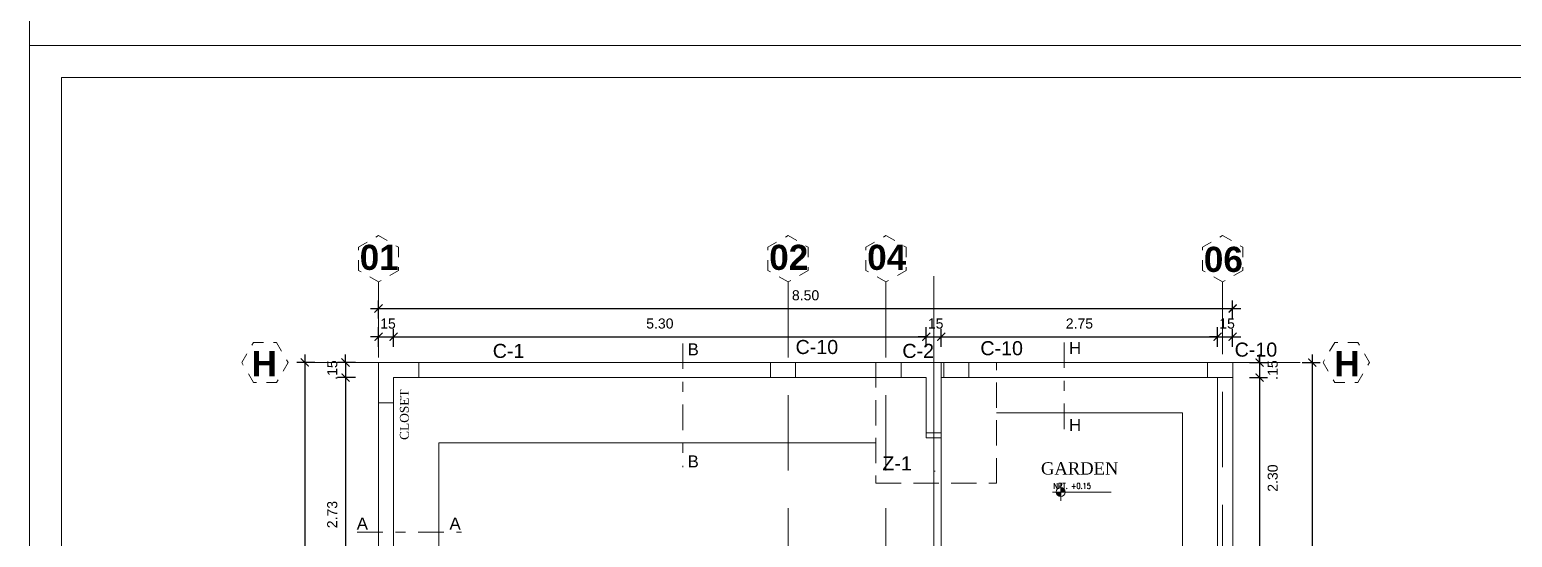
# Model space of a CAD drawing. Header units: millimetres. Extents: x -59 to 123, y 54 to 155.
# Drawn here: x 34.58 to 49.34, y 119.81 to 124.86 of the extents above; entities that cross this region are included whole.
import ezdxf

# ---------------------------------------------------------------- set-up
doc = ezdxf.new("R2010")
doc.units = ezdxf.units.MM
for name, pattern in [('ACAD_ISO02W100', [15, 12, -3]), ('CONTINUA', [0]), ('DASHDOT', [25.4, 12.7, -6.35, 0, -6.35]), ('DASHDOTX2', [50.8, 25.4, -12.7, 0, -12.7]), ('DASHED', [0.75, 0.5, -0.25]), ('HIDDEN2', [0.1875, 0.125, -0.0625]), ('RAYITAS', [0.375, 0.25, -0.125])]:
    doc.linetypes.add(name, pattern=pattern)
doc.layers.get('0').update_dxf_attribs({"lineweight": 9})
doc.layers.get('Defpoints').update_dxf_attribs({"lineweight": 0})
for name, color, linetype in [('A-COT', 8, 'Continuous'), ('A-IND niveles', 8, 'Continuous'), ('A-PROY', 8, 'HIDDEN2'), ('A-TEX 010', 7, 'Continuous'), ('TEXTO', 2, 'Continuous')]:
    doc.layers.add(name, color=color, linetype=linetype)
for name, color, linetype, lineweight in [('A_mobiliario', 252, 'Continuous', 15), ('C.EMPOTRADO EN PARED Y TECHO', 210, 'Continuous', 40), ('CIMENTACION', 2, 'Continuous', 40), ('DET-CORTE', 86, 'Continuous', 50), ('EJES', 6, 'ACAD_ISO02W100', 5), ('muro', 5, 'Continuous', 70), ('MUROS', 7, 'Continuous', 80), ('PLUMA 1', 1, 'Continuous', 9), ('TUB.AGUA', 7, 'DASHDOTX2', 40), ('VIDRIO', 7, 'Continuous', 5), ('ZAPATAS', 3, 'Continuous', 25)]:
    doc.layers.add(name, color=color, linetype=linetype, lineweight=lineweight)
doc.styles.add('LUIS', font='arial.ttf')
doc.styles.add('ROMANS', font='ROMANS.SHX', dxfattribs={"width": 1.35, "height": 0.29})
doc.styles.add('ROMANS 0.75', font='romans.shx', dxfattribs={"width": 0.75})
doc.styles.get("Standard").update_dxf_attribs({"font": 'arial.ttf'})
doc.styles.add('STILUS', font='arial.ttf')
doc.styles.add('style1', font='arial.ttf', dxfattribs={"height": 0.1})
doc.dimstyles.new('luis1', dxfattribs={"dimtxt": 0.1, "dimasz": 0.08, "dimexe": 0.08, "dimexo": 0.08, "dimgap": 0.08, "dimtad": 2, "dimzin": 4, "dimdsep": 46, "dimtxsty": 'style1', "dimblk": 'ARCHTICK', "dimcen": 2, "dimdle": 0.08, "dimclrd": 256, "dimclre": 256, "dimclrt": 256, "dimadec": 0, "dimazin": 1, "dimtfac": 1, "dimtix": 1, "dimtmove": 0, "dimatfit": 3, "dimfxl": 1, "dimtolj": 1, "dimarcsym": 0})

# ---------------------------------------------------------------- blocks, each defined once
blk = doc.blocks.new('_ArchTick')
at = {"color": 0, "linetype": 'ByBlock', "const_width": 0.15}
blk.add_lwpolyline([(-0.5, -0.5), (0.5, 0.5)], dxfattribs=at)
blk = doc.blocks.new('*D1011')
at = {"layer": 'A-COT', "linetype": 'Continuous', "lineweight": -2, "transparency": 16777216}
for p, q in [((38.055, 121.708), (38.055, 121.888)), ((38.205, 121.708), (38.205, 121.888)), ((38.055, 121.808), (37.975, 121.808)), ((38.055, 121.808), (38.205, 121.808)), ((38.205, 121.808), (38.285, 121.808))]:
    blk.add_line(p, q, dxfattribs=at)
at = {"layer": 'Defpoints', "color": 0, "linetype": 'CONTINUA', "transparency": 16777216}
for p in [(38.205, 121.808), (38.055, 121.552), (38.205, 121.402)]:
    blk.add_point(p, dxfattribs=at)
at = {"layer": 'A-COT', "linetype": 'CONTINUA', "lineweight": -2, "transparency": 16777216, "xscale": 0.08, "yscale": 0.08, "zscale": 0.08}
blk.add_blockref('_ArchTick', (38.055, 121.808), dxfattribs=at)
at = {"layer": 'A-COT', "linetype": 'CONTINUA', "lineweight": -2, "transparency": 16777216, "xscale": 0.08, "yscale": 0.08, "zscale": 0.08, "rotation": 180}
blk.add_blockref('_ArchTick', (38.205, 121.808), dxfattribs=at)
at = {"layer": 'A-COT', "linetype": 'CONTINUA', "lineweight": 5, "transparency": 16777216, "insert": (38.13, 121.939), "char_height": 0.1, "attachment_point": 5, "style": 'style1'}
blk.add_mtext('\\A1;.15', dxfattribs=at)
blk = doc.blocks.new('*D1012')
at = {"layer": 'A-COT', "linetype": 'Continuous', "lineweight": -2, "transparency": 16777216}
for p, q in [((38.055, 121.989), (38.055, 122.169)), ((46.555, 121.989), (46.555, 122.169)), ((37.975, 122.089), (46.635, 122.089))]:
    blk.add_line(p, q, dxfattribs=at)
at = {"layer": 'Defpoints', "color": 0, "linetype": 'CONTINUA', "transparency": 16777216}
for p in [(46.555, 122.089), (38.055, 121.552), (46.555, 121.552)]:
    blk.add_point(p, dxfattribs=at)
at = {"layer": 'A-COT', "linetype": 'CONTINUA', "lineweight": -2, "transparency": 16777216, "xscale": 0.08, "yscale": 0.08, "zscale": 0.08, "rotation": 180}
blk.add_blockref('_ArchTick', (38.055, 122.089), dxfattribs=at)
at = {"layer": 'A-COT', "linetype": 'CONTINUA', "lineweight": -2, "transparency": 16777216, "xscale": 0.08, "yscale": 0.08, "zscale": 0.08}
blk.add_blockref('_ArchTick', (46.555, 122.089), dxfattribs=at)
at = {"layer": 'A-COT', "linetype": 'CONTINUA', "lineweight": 5, "transparency": 16777216, "insert": (42.305, 122.22), "char_height": 0.1, "attachment_point": 5, "style": 'style1'}
blk.add_mtext('\\A1;8.50', dxfattribs=at)
blk = doc.blocks.new('*D678')
at = {"layer": 'A-COT', "linetype": 'Continuous', "lineweight": -2, "transparency": 16777216}
for p, q in [((37.727, 121.552), (37.727, 121.632)), ((37.827, 121.552), (37.647, 121.552)), ((37.727, 121.552), (37.727, 121.402)), ((37.827, 121.402), (37.647, 121.402)), ((37.727, 121.402), (37.727, 121.322))]:
    blk.add_line(p, q, dxfattribs=at)
at = {"layer": 'Defpoints', "color": 0, "linetype": 'CONTINUA', "transparency": 16777216}
for p in [(37.98, 121.552), (37.727, 121.402), (38.13, 121.402)]:
    blk.add_point(p, dxfattribs=at)
at = {"layer": 'A-COT', "linetype": 'CONTINUA', "lineweight": -2, "transparency": 16777216, "xscale": 0.08, "yscale": 0.08, "zscale": 0.08}
for p, rotation in [((37.727, 121.552), 270), ((37.727, 121.402), 90)]:
    blk.add_blockref('_ArchTick', p, dxfattribs=dict(at, rotation=rotation))
at = {"layer": 'A-COT', "linetype": 'CONTINUA', "lineweight": 5, "transparency": 16777216, "insert": (37.595, 121.477), "char_height": 0.1, "attachment_point": 5, "rotation": 90, "style": 'style1'}
blk.add_mtext('\\A1;.15', dxfattribs=at)
blk = doc.blocks.new('*D1013')
at = {"layer": 'A-COT', "linetype": 'Continuous', "lineweight": -2, "transparency": 16777216}
for p, q in [((46.823, 121.552), (46.823, 121.632)), ((46.723, 121.552), (46.903, 121.552)), ((46.823, 121.552), (46.823, 121.402)), ((46.723, 121.402), (46.903, 121.402)), ((46.823, 121.402), (46.823, 121.322))]:
    blk.add_line(p, q, dxfattribs=at)
at = {"layer": 'Defpoints', "color": 0, "linetype": 'CONTINUA', "transparency": 16777216}
for p in [(46.555, 121.552), (46.405, 121.402), (46.823, 121.402)]:
    blk.add_point(p, dxfattribs=at)
at = {"layer": 'A-COT', "linetype": 'CONTINUA', "lineweight": -2, "transparency": 16777216, "xscale": 0.08, "yscale": 0.08, "zscale": 0.08}
for p, rotation in [((46.823, 121.552), 270), ((46.823, 121.402), 90)]:
    blk.add_blockref('_ArchTick', p, dxfattribs=dict(at, rotation=rotation))
at = {"layer": 'A-COT', "linetype": 'CONTINUA', "lineweight": 5, "transparency": 16777216, "insert": (46.954, 121.477), "char_height": 0.1, "attachment_point": 5, "rotation": 90, "style": 'style1'}
blk.add_mtext('\\A1;.15', dxfattribs=at)
blk = doc.blocks.new('*D1014')
at = {"layer": 'A-COT', "linetype": 'Continuous', "lineweight": -2, "transparency": 16777216}
for p, q in [((47.347, 121.632), (47.347, 102.472)), ((47.247, 121.552), (47.427, 121.552)), ((47.247, 102.552), (47.427, 102.552))]:
    blk.add_line(p, q, dxfattribs=at)
at = {"layer": 'Defpoints', "color": 0, "linetype": 'CONTINUA', "transparency": 16777216}
for p in [(46.555, 121.552), (46.555, 102.552), (47.347, 102.552)]:
    blk.add_point(p, dxfattribs=at)
at = {"layer": 'A-COT', "linetype": 'CONTINUA', "lineweight": -2, "transparency": 16777216, "xscale": 0.08, "yscale": 0.08, "zscale": 0.08}
for p, rotation in [((47.347, 121.552), 90), ((47.347, 102.552), 270)]:
    blk.add_blockref('_ArchTick', p, dxfattribs=dict(at, rotation=rotation))
at = {"layer": 'A-COT', "linetype": 'CONTINUA', "lineweight": 5, "transparency": 16777216, "insert": (47.478, 112.052), "char_height": 0.1, "attachment_point": 5, "rotation": 90, "style": 'style1'}
blk.add_mtext('\\A1;19.00', dxfattribs=at)
blk = doc.blocks.new('*D1015')
at = {"layer": 'A-COT', "linetype": 'Continuous', "lineweight": -2, "transparency": 16777216}
for p, q in [((37.321, 121.632), (37.321, 102.472)), ((37.421, 121.552), (37.241, 121.552)), ((37.421, 102.552), (37.241, 102.552))]:
    blk.add_line(p, q, dxfattribs=at)
at = {"layer": 'Defpoints', "color": 0, "linetype": 'CONTINUA', "transparency": 16777216}
for p in [(38.055, 121.552), (37.321, 102.552), (38.055, 102.552)]:
    blk.add_point(p, dxfattribs=at)
at = {"layer": 'A-COT', "linetype": 'CONTINUA', "lineweight": -2, "transparency": 16777216, "xscale": 0.08, "yscale": 0.08, "zscale": 0.08}
for p, rotation in [((37.321, 121.552), 90), ((37.321, 102.552), 270)]:
    blk.add_blockref('_ArchTick', p, dxfattribs=dict(at, rotation=rotation))
at = {"layer": 'A-COT', "linetype": 'CONTINUA', "lineweight": 5, "transparency": 16777216, "insert": (37.19, 112.052), "char_height": 0.1, "attachment_point": 5, "rotation": 90, "style": 'style1'}
blk.add_mtext('\\A1;19.00', dxfattribs=at)
blk = doc.blocks.new('*D679')
at = {"layer": 'A-COT', "linetype": 'Continuous', "lineweight": -2, "transparency": 16777216}
for p, q in [((37.727, 121.482), (37.727, 118.597)), ((37.827, 121.402), (37.647, 121.402)), ((37.827, 118.677), (37.647, 118.677))]:
    blk.add_line(p, q, dxfattribs=at)
at = {"layer": 'Defpoints', "color": 0, "linetype": 'CONTINUA', "transparency": 16777216}
for p in [(38.13, 121.402), (37.727, 118.677), (38.13, 118.677)]:
    blk.add_point(p, dxfattribs=at)
at = {"layer": 'A-COT', "linetype": 'CONTINUA', "lineweight": -2, "transparency": 16777216, "xscale": 0.08, "yscale": 0.08, "zscale": 0.08}
for p, rotation in [((37.727, 121.402), 90), ((37.727, 118.677), 270)]:
    blk.add_blockref('_ArchTick', p, dxfattribs=dict(at, rotation=rotation))
at = {"layer": 'A-COT', "linetype": 'CONTINUA', "lineweight": 5, "transparency": 16777216, "insert": (37.595, 120.039), "char_height": 0.1, "attachment_point": 5, "rotation": 90, "style": 'style1'}
blk.add_mtext('\\A1;2.73', dxfattribs=at)
blk = doc.blocks.new('*D1028')
at = {"layer": 'A-COT', "linetype": 'Continuous', "lineweight": -2, "transparency": 16777216}
for p, q in [((38.205, 121.708), (38.205, 121.888)), ((43.505, 121.708), (43.505, 121.888)), ((38.125, 121.808), (43.585, 121.808))]:
    blk.add_line(p, q, dxfattribs=at)
at = {"layer": 'Defpoints', "color": 0, "linetype": 'CONTINUA', "transparency": 16777216}
for p in [(43.505, 121.808), (38.205, 121.402), (43.505, 121.402)]:
    blk.add_point(p, dxfattribs=at)
at = {"layer": 'A-COT', "linetype": 'CONTINUA', "lineweight": -2, "transparency": 16777216, "xscale": 0.08, "yscale": 0.08, "zscale": 0.08, "rotation": 180}
blk.add_blockref('_ArchTick', (38.205, 121.808), dxfattribs=at)
at = {"layer": 'A-COT', "linetype": 'CONTINUA', "lineweight": -2, "transparency": 16777216, "xscale": 0.08, "yscale": 0.08, "zscale": 0.08}
blk.add_blockref('_ArchTick', (43.505, 121.808), dxfattribs=at)
at = {"layer": 'A-COT', "linetype": 'CONTINUA', "lineweight": 5, "transparency": 16777216, "insert": (40.855, 121.939), "char_height": 0.1, "attachment_point": 5, "style": 'style1'}
blk.add_mtext('\\A1;5.30', dxfattribs=at)
blk = doc.blocks.new('*D1029')
at = {"layer": 'A-COT', "linetype": 'Continuous', "lineweight": -2, "transparency": 16777216}
for p, q in [((43.505, 121.708), (43.505, 121.888)), ((43.655, 121.708), (43.655, 121.888)), ((43.505, 121.808), (43.425, 121.808)), ((43.505, 121.808), (43.655, 121.808)), ((43.655, 121.808), (43.735, 121.808))]:
    blk.add_line(p, q, dxfattribs=at)
at = {"layer": 'Defpoints', "color": 0, "linetype": 'CONTINUA', "transparency": 16777216}
for p in [(43.655, 121.808), (43.655, 121.552), (43.505, 121.402)]:
    blk.add_point(p, dxfattribs=at)
at = {"layer": 'A-COT', "linetype": 'CONTINUA', "lineweight": -2, "transparency": 16777216, "xscale": 0.08, "yscale": 0.08, "zscale": 0.08}
blk.add_blockref('_ArchTick', (43.505, 121.808), dxfattribs=at)
at = {"layer": 'A-COT', "linetype": 'CONTINUA', "lineweight": -2, "transparency": 16777216, "xscale": 0.08, "yscale": 0.08, "zscale": 0.08, "rotation": 180}
blk.add_blockref('_ArchTick', (43.655, 121.808), dxfattribs=at)
at = {"layer": 'A-COT', "linetype": 'CONTINUA', "lineweight": 5, "transparency": 16777216, "insert": (43.58, 121.939), "char_height": 0.1, "attachment_point": 5, "style": 'style1'}
blk.add_mtext('\\A1;.15', dxfattribs=at)
blk = doc.blocks.new('*D1030')
at = {"layer": 'A-COT', "linetype": 'Continuous', "lineweight": -2, "transparency": 16777216}
for p, q in [((43.655, 121.708), (43.655, 121.888)), ((46.405, 121.708), (46.405, 121.888)), ((43.575, 121.808), (46.485, 121.808))]:
    blk.add_line(p, q, dxfattribs=at)
at = {"layer": 'Defpoints', "color": 0, "linetype": 'CONTINUA', "transparency": 16777216}
for p in [(46.405, 121.808), (43.655, 121.552), (46.405, 121.402)]:
    blk.add_point(p, dxfattribs=at)
at = {"layer": 'A-COT', "linetype": 'CONTINUA', "lineweight": -2, "transparency": 16777216, "xscale": 0.08, "yscale": 0.08, "zscale": 0.08, "rotation": 180}
blk.add_blockref('_ArchTick', (43.655, 121.808), dxfattribs=at)
at = {"layer": 'A-COT', "linetype": 'CONTINUA', "lineweight": -2, "transparency": 16777216, "xscale": 0.08, "yscale": 0.08, "zscale": 0.08}
blk.add_blockref('_ArchTick', (46.405, 121.808), dxfattribs=at)
at = {"layer": 'A-COT', "linetype": 'CONTINUA', "lineweight": 5, "transparency": 16777216, "insert": (45.03, 121.939), "char_height": 0.1, "attachment_point": 5, "style": 'style1'}
blk.add_mtext('\\A1;2.75', dxfattribs=at)
blk = doc.blocks.new('*D689')
at = {"layer": 'A-COT', "linetype": 'Continuous', "lineweight": -2, "transparency": 16777216}
for p, q in [((46.405, 121.708), (46.405, 121.888)), ((46.555, 121.708), (46.555, 121.888)), ((46.405, 121.808), (46.325, 121.808)), ((46.405, 121.808), (46.555, 121.808)), ((46.555, 121.808), (46.635, 121.808))]:
    blk.add_line(p, q, dxfattribs=at)
at = {"layer": 'Defpoints', "color": 0, "linetype": 'CONTINUA', "transparency": 16777216}
for p in [(46.555, 121.808), (46.555, 121.552), (46.405, 121.402)]:
    blk.add_point(p, dxfattribs=at)
at = {"layer": 'A-COT', "linetype": 'CONTINUA', "lineweight": -2, "transparency": 16777216, "xscale": 0.08, "yscale": 0.08, "zscale": 0.08}
blk.add_blockref('_ArchTick', (46.405, 121.808), dxfattribs=at)
at = {"layer": 'A-COT', "linetype": 'CONTINUA', "lineweight": -2, "transparency": 16777216, "xscale": 0.08, "yscale": 0.08, "zscale": 0.08, "rotation": 180}
blk.add_blockref('_ArchTick', (46.555, 121.808), dxfattribs=at)
at = {"layer": 'A-COT', "linetype": 'CONTINUA', "lineweight": 5, "transparency": 16777216, "insert": (46.48, 121.939), "char_height": 0.1, "attachment_point": 5, "style": 'style1'}
blk.add_mtext('\\A1;.15', dxfattribs=at)
blk = doc.blocks.new('*D1031')
at = {"layer": 'A-COT', "linetype": 'Continuous', "lineweight": -2, "transparency": 16777216}
for p, q in [((46.823, 121.632), (46.823, 119.172)), ((46.723, 121.552), (46.903, 121.552)), ((46.723, 119.252), (46.903, 119.252))]:
    blk.add_line(p, q, dxfattribs=at)
at = {"layer": 'Defpoints', "color": 0, "linetype": 'CONTINUA', "transparency": 16777216}
for p in [(46.555, 121.552), (46.555, 119.252), (46.823, 119.252)]:
    blk.add_point(p, dxfattribs=at)
at = {"layer": 'A-COT', "linetype": 'CONTINUA', "lineweight": -2, "transparency": 16777216, "xscale": 0.08, "yscale": 0.08, "zscale": 0.08}
for p, rotation in [((46.823, 121.552), 90), ((46.823, 119.252), 270)]:
    blk.add_blockref('_ArchTick', p, dxfattribs=dict(at, rotation=rotation))
at = {"layer": 'A-COT', "linetype": 'CONTINUA', "lineweight": 5, "transparency": 16777216, "insert": (46.954, 120.402), "char_height": 0.1, "attachment_point": 5, "rotation": 90, "style": 'style1'}
blk.add_mtext('\\A1;2.30', dxfattribs=at)
blk = doc.blocks.new('A$C37766BCA')
blk.add_line((0, 0.181), (1.22, 0.181))
blk.add_lwpolyline([(0.174, 0), (0.174, 0.361)])
at = {"const_width": 0.0923}
for points in [[(0.128, 0.181, 0.414214), (0.174, 0.135)], [(0.221, 0.181, 0.414214), (0.174, 0.227, 0.414214)]]:
    blk.add_lwpolyline(points, format="xyb", dxfattribs=at)
blk.add_circle((0.174, 0.181), 0.0923)

msp = doc.modelspace()

# ---------------------------------------------------------------- linework, layer by layer
at = {"lineweight": 5}
msp.add_line((43.6553, 120.8517), (43.6553, 119.2517), dxfattribs=at)
at = {"layer": 'A-PROY', "lineweight": 5}
msp.add_line((43.6553, 120.8517), (43.6553, 119.2517), dxfattribs=at)
at = {"layer": 'A_mobiliario', "color": 6, "lineweight": 5}
for points in [[(38.0553, 121.1517), (38.2053, 121.1517), (38.2053, 121.4017), (38.4553, 121.4017), (38.4553, 121.5517), (38.0553, 121.5517), (38.0553, 121.1517)], [(43.2553, 121.5517), (43.6553, 121.5517), (43.6553, 120.8017), (43.5053, 120.8017), (43.5053, 121.4017), (43.2553, 121.4017), (43.2553, 121.5517), (43.6553, 121.5517)], [(43.2553, 121.5517), (43.6553, 121.5517), (43.6553, 120.8017), (43.5053, 120.8017), (43.5053, 121.4017), (43.2553, 121.4017), (43.2553, 121.5517), (43.6553, 121.5517)]]:
    msp.add_lwpolyline(points, dxfattribs=at)
for points in [[(42.2053, 121.4017), (42.2053, 121.5517), (41.9553, 121.5517), (41.9553, 121.4017)], [(43.6803, 121.4017), (43.9303, 121.4017), (43.9303, 121.5517), (43.6803, 121.5517)], [(46.3053, 121.4017), (46.5553, 121.4017), (46.5553, 121.5517), (46.3053, 121.5517)]]:
    msp.add_lwpolyline(points, close=True, dxfattribs=at)
at = {"layer": 'C.EMPOTRADO EN PARED Y TECHO', "linetype": 'CONTINUA', "lineweight": 5}
msp.add_line((43.5803, 100.0285), (43.5803, 122.411), dxfattribs=at)
at = {"layer": 'CIMENTACION', "lineweight": 5}
for p, q in [((46.0553, 121.0517), (44.2053, 121.0517)), ((46.0553, 119.5267), (46.0553, 121.0517)), ((43.0053, 120.7517), (38.6553, 120.7517)), ((38.6553, 120.7517), (38.6553, 118.8517))]:
    msp.add_line(p, q, dxfattribs=at)
at = {"layer": 'Defpoints', "lineweight": 5, "ltscale": 0.5}
for points in [[(34.5836, 124.7036), (78.8336, 124.7036), (78.8336, 154.4862), (34.5836, 154.4862)], [(34.5836, 94.9209), (78.8336, 94.9209), (78.8336, 124.7036), (34.5836, 124.7036)]]:
    msp.add_lwpolyline(points, close=True, dxfattribs=at)
at = {"layer": 'DET-CORTE', "lineweight": 5, "ltscale": 0.5}
msp.add_lwpolyline([(34.9016, 95.2389), (78.5157, 95.2389), (78.5157, 124.3856), (34.9016, 124.3856)], close=True, dxfattribs=at)
at = {"layer": 'EJES', "linetype": 'DASHED', "lineweight": 5, "ltscale": 1.5}
for p, q in [((38.0553, 122.3529), (38.0553, 101.1941)), ((42.1303, 122.3529), (42.1303, 101.1941)), ((43.1053, 122.3529), (43.1053, 101.1941)), ((46.4553, 110.3851), (46.4553, 122.3529)), ((40.3836, 121.5517), (37.1268, 121.5517)), ((44.227, 121.5517), (47.4838, 121.5517))]:
    msp.add_line(p, q, dxfattribs=at)
at = {"layer": 'EJES', "lineweight": 5, "ltscale": 0.003}
for points in [[(38.2549, 122.4682), (38.0553, 122.3529), (37.8557, 122.4682), (37.8557, 122.6987), (38.0553, 122.814), (38.2549, 122.6987)], [(42.3299, 122.4682), (42.1303, 122.3529), (41.9307, 122.4682), (41.9307, 122.6987), (42.1303, 122.814), (42.3299, 122.6987)], [(43.3049, 122.4682), (43.1053, 122.3529), (42.9057, 122.4682), (42.9057, 122.6987), (43.1053, 122.814), (43.3049, 122.6987)], [(46.6549, 122.4682), (46.4553, 122.3529), (46.2557, 122.4682), (46.2557, 122.6987), (46.4553, 122.814), (46.6549, 122.6987)], [(36.8098, 121.3521), (36.6946, 121.5517), (36.8098, 121.7513), (37.0404, 121.7513), (37.1556, 121.5517), (37.0404, 121.3521)], [(47.8007, 121.3521), (47.916, 121.5517), (47.8007, 121.7513), (47.5702, 121.7513), (47.455, 121.5517), (47.5702, 121.3521)]]:
    msp.add_lwpolyline(points, close=True, dxfattribs=at)
at = {"layer": 'muro', "color": 251, "lineweight": 5, "ltscale": 0.25}
for p, q in [((43.6553, 121.5517), (46.5553, 121.5517)), ((46.5553, 119.2517), (46.5553, 121.5517)), ((46.4053, 121.4017), (43.6553, 121.4017)), ((46.4053, 119.2517), (46.4053, 121.4017))]:
    msp.add_line(p, q, dxfattribs=at)
at = {"layer": 'MUROS', "linetype": 'CONTINUA', "lineweight": 5}
for p, q in [((43.6553, 121.5517), (38.0553, 121.5517)), ((38.0553, 121.5517), (38.0553, 106.1267)), ((43.6553, 120.8517), (43.6553, 121.5517)), ((43.5053, 121.4017), (38.2053, 121.4017)), ((38.2053, 121.4017), (38.2053, 118.6767)), ((43.5053, 120.8517), (43.5053, 121.4017)), ((43.5053, 120.8517), (43.6553, 120.8517))]:
    msp.add_line(p, q, dxfattribs=at)
at = {"layer": 'TUB.AGUA', "linetype": 'DASHDOT', "lineweight": 5, "ltscale": 0.02}
for points in [[(41.0832, 121.7413), (41.0832, 120.5107)], [(44.8785, 121.7516), (44.8785, 120.8729)], [(37.843, 119.8627), (38.8817, 119.8627)]]:
    msp.add_lwpolyline(points, dxfattribs=at)
at = {"layer": 'VIDRIO', "lineweight": 5}
msp.add_line((43.5953, 120.4695), (43.5803, 120.4695), dxfattribs=at)
at = {"layer": 'ZAPATAS', "linetype": 'RAYITAS', "lineweight": 5}
msp.add_lwpolyline([(43.0053, 120.3517), (44.2053, 120.3517), (44.2053, 121.5517), (43.0053, 121.5517)], close=True, dxfattribs=at)

# ---------------------------------------------------------------- block references
at = {"layer": 'PLUMA 1', "lineweight": 5, "xscale": 0.4800000000000012, "yscale": 0.4800000000000012, "zscale": 0.4800000000000012}
msp.add_blockref('A$C37766BCA', (44.7609, 120.1765), dxfattribs=at)

# ---------------------------------------------------------------- texts
at = {"layer": 'A-IND niveles', "lineweight": 5, "style": 'ROMANS 0.75', "width": 0.75}
msp.add_text('NPT. +0.15', height=0.0576, dxfattribs=at).set_placement((44.7719, 120.2952))
at = {"layer": 'A-TEX 010', "lineweight": 5, "insert": (38.2678, 121.0334), "char_height": 0.088128, "attachment_point": 2, "rotation": 90, "style": 'ROMANS'}
msp.add_mtext('{\\fTimes New Roman|b0|i0|c0|p18;CLOSET}', dxfattribs=at)
at = {"layer": 'A-TEX 010', "lineweight": 5, "insert": (45.0327, 120.5597), "char_height": 0.1224, "attachment_point": 2, "style": 'ROMANS'}
msp.add_mtext('{\\fTimes New Roman|b0|i0|c0|p18;GARDEN}', dxfattribs=at)
at = {"layer": 'EJES', "lineweight": 5, "char_height": 0.25, "width": 0.015384, "style": 'STILUS'}
for s, insert, attachment_point in [('{\\fArial|b1|i0|c0|p34;01}', (38.0624, 122.4694), 8), ('{\\fArial|b1|i0|c0|p34;02}', (42.1374, 122.4694), 8), ('{\\fArial|b1|i0|c0|p34;04}', (43.1124, 122.4694), 8), ('{\\fArial|b1|i0|c0|p34;06}', (46.4624, 122.4493), 8), ('{\\fArial|b1|i0|c0|p34;H}', (36.918, 121.6658), 2), ('{\\fArial|b1|i0|c0|p34;H}', (47.6926, 121.6658), 2)]:
    msp.add_mtext(s, dxfattribs=dict(at, insert=insert, attachment_point=attachment_point))
at = {"layer": 'TEXTO', "lineweight": 5, "style": 'LUIS'}
for s, p in [('C-1', (39.1921, 121.5973)), ('C-10', (42.2053, 121.6361)), ('C-2', (43.268, 121.5973)), ('C-10', (44.0444, 121.624)), ('C-10', (46.5747, 121.61)), ('Z-1', (43.0688, 120.4789))]:
    msp.add_text(s, height=0.14, dxfattribs=at).set_placement(p)
at = {"layer": 'TUB.AGUA', "linetype": 'CONTINUA', "lineweight": 5}
for s, p in [('B', (41.1308, 121.6224)), ('H', (44.9262, 121.6358)), ('H', (44.9262, 120.8701)), ('B', (41.1308, 120.5079)), ('A', (37.8384, 119.8898)), ('A', (38.7616, 119.8898))]:
    msp.add_text(s, height=0.12, dxfattribs=at).set_placement(p)

# ---------------------------------------------------------------- dimensions: what is measured, and where the dimension line sits
at = {"layer": 'A-COT', "linetype": 'CONTINUA', "lineweight": 5}
for base, p1, p2, override, picture, middle in [((46.5553, 122.0889), (38.0553, 121.5517), (46.5553, 121.5517), {"dimfxl": 0.1, "dimfxlon": 1, "dimarcsym": 2}, '*D1012', (42.3053, 122.2199)), ((38.2053, 121.808), (38.0553, 121.5517), (38.2053, 121.4017), {"dimfxl": 0.1, "dimfxlon": 1, "dimarcsym": 2}, '*D1011', (38.1303, 121.939)), ((43.5053, 121.808), (38.2053, 121.4017), (43.5053, 121.4017), {"dimtmove": 1, "dimfxl": 0.1, "dimfxlon": 1, "dimarcsym": 2}, '*D1028', (40.8553, 121.9391)), ((43.6553, 121.808), (43.5053, 121.4017), (43.6553, 121.5517), {"dimtmove": 1, "dimfxl": 0.1, "dimfxlon": 1, "dimarcsym": 2}, '*D1029', (43.5803, 121.939)), ((46.4053, 121.808), (43.6553, 121.5517), (46.4053, 121.4017), {"dimtmove": 1, "dimfxl": 0.1, "dimfxlon": 1, "dimarcsym": 2}, '*D1030', (45.0303, 121.939)), ((46.5553, 121.808), (46.4053, 121.4017), (46.5553, 121.5517), {"dimtmove": 1, "dimfxl": 0.1, "dimfxlon": 1, "dimarcsym": 2}, '*D689', (46.4803, 121.939))]:
    dim = msp.add_linear_dim(base=base, p1=p1, p2=p2, dimstyle='luis1', override=override, dxfattribs=at)
    dim.commit()
    dim.dimension.update_dxf_attribs({"geometry": picture, "text_midpoint": middle})
for base, p1, p2, override, picture, middle in [((37.3211, 102.5517), (38.0553, 121.5517), (38.0553, 102.5517), {"dimfxl": 0.1, "dimfxlon": 1, "dimarcsym": 2}, '*D1015', (37.19, 112.0517)), ((37.7265, 121.4017), (37.9798, 121.5517), (38.1298, 121.4017), {"dimfxl": 0.1, "dimfxlon": 1, "dimarcsym": 2}, '*D678', (37.5954, 121.4767)), ((46.8229, 121.4017), (46.5553, 121.5517), (46.4053, 121.4017), {"dimfxl": 0.1, "dimfxlon": 1, "dimarcsym": 2}, '*D1013', (46.954, 121.4767)), ((47.3472, 102.5517), (46.5553, 121.5517), (46.5553, 102.5517), {"dimfxl": 0.1, "dimfxlon": 1, "dimarcsym": 2}, '*D1014', (47.4783, 112.0517)), ((46.8229, 119.2517), (46.5553, 121.5517), (46.5553, 119.2517), {"dimtmove": 1, "dimfxl": 0.1, "dimfxlon": 1, "dimarcsym": 2}, '*D1031', (46.954, 120.4017)), ((37.726502859, 118.676690658), (38.129832375, 121.401690661), (38.129832375, 118.676690658), {"dimtmove": 1, "dimfxl": 0.1, "dimfxlon": 1, "dimarcsym": 2}, '*D679', (37.595411454, 120.03919066))]:
    dim = msp.add_linear_dim(base=base, p1=p1, p2=p2, angle=90, dimstyle='luis1', override=override, dxfattribs=at)
    dim.commit()
    dim.dimension.update_dxf_attribs({"geometry": picture, "text_midpoint": middle})

doc.saveas('drawing.dxf')
